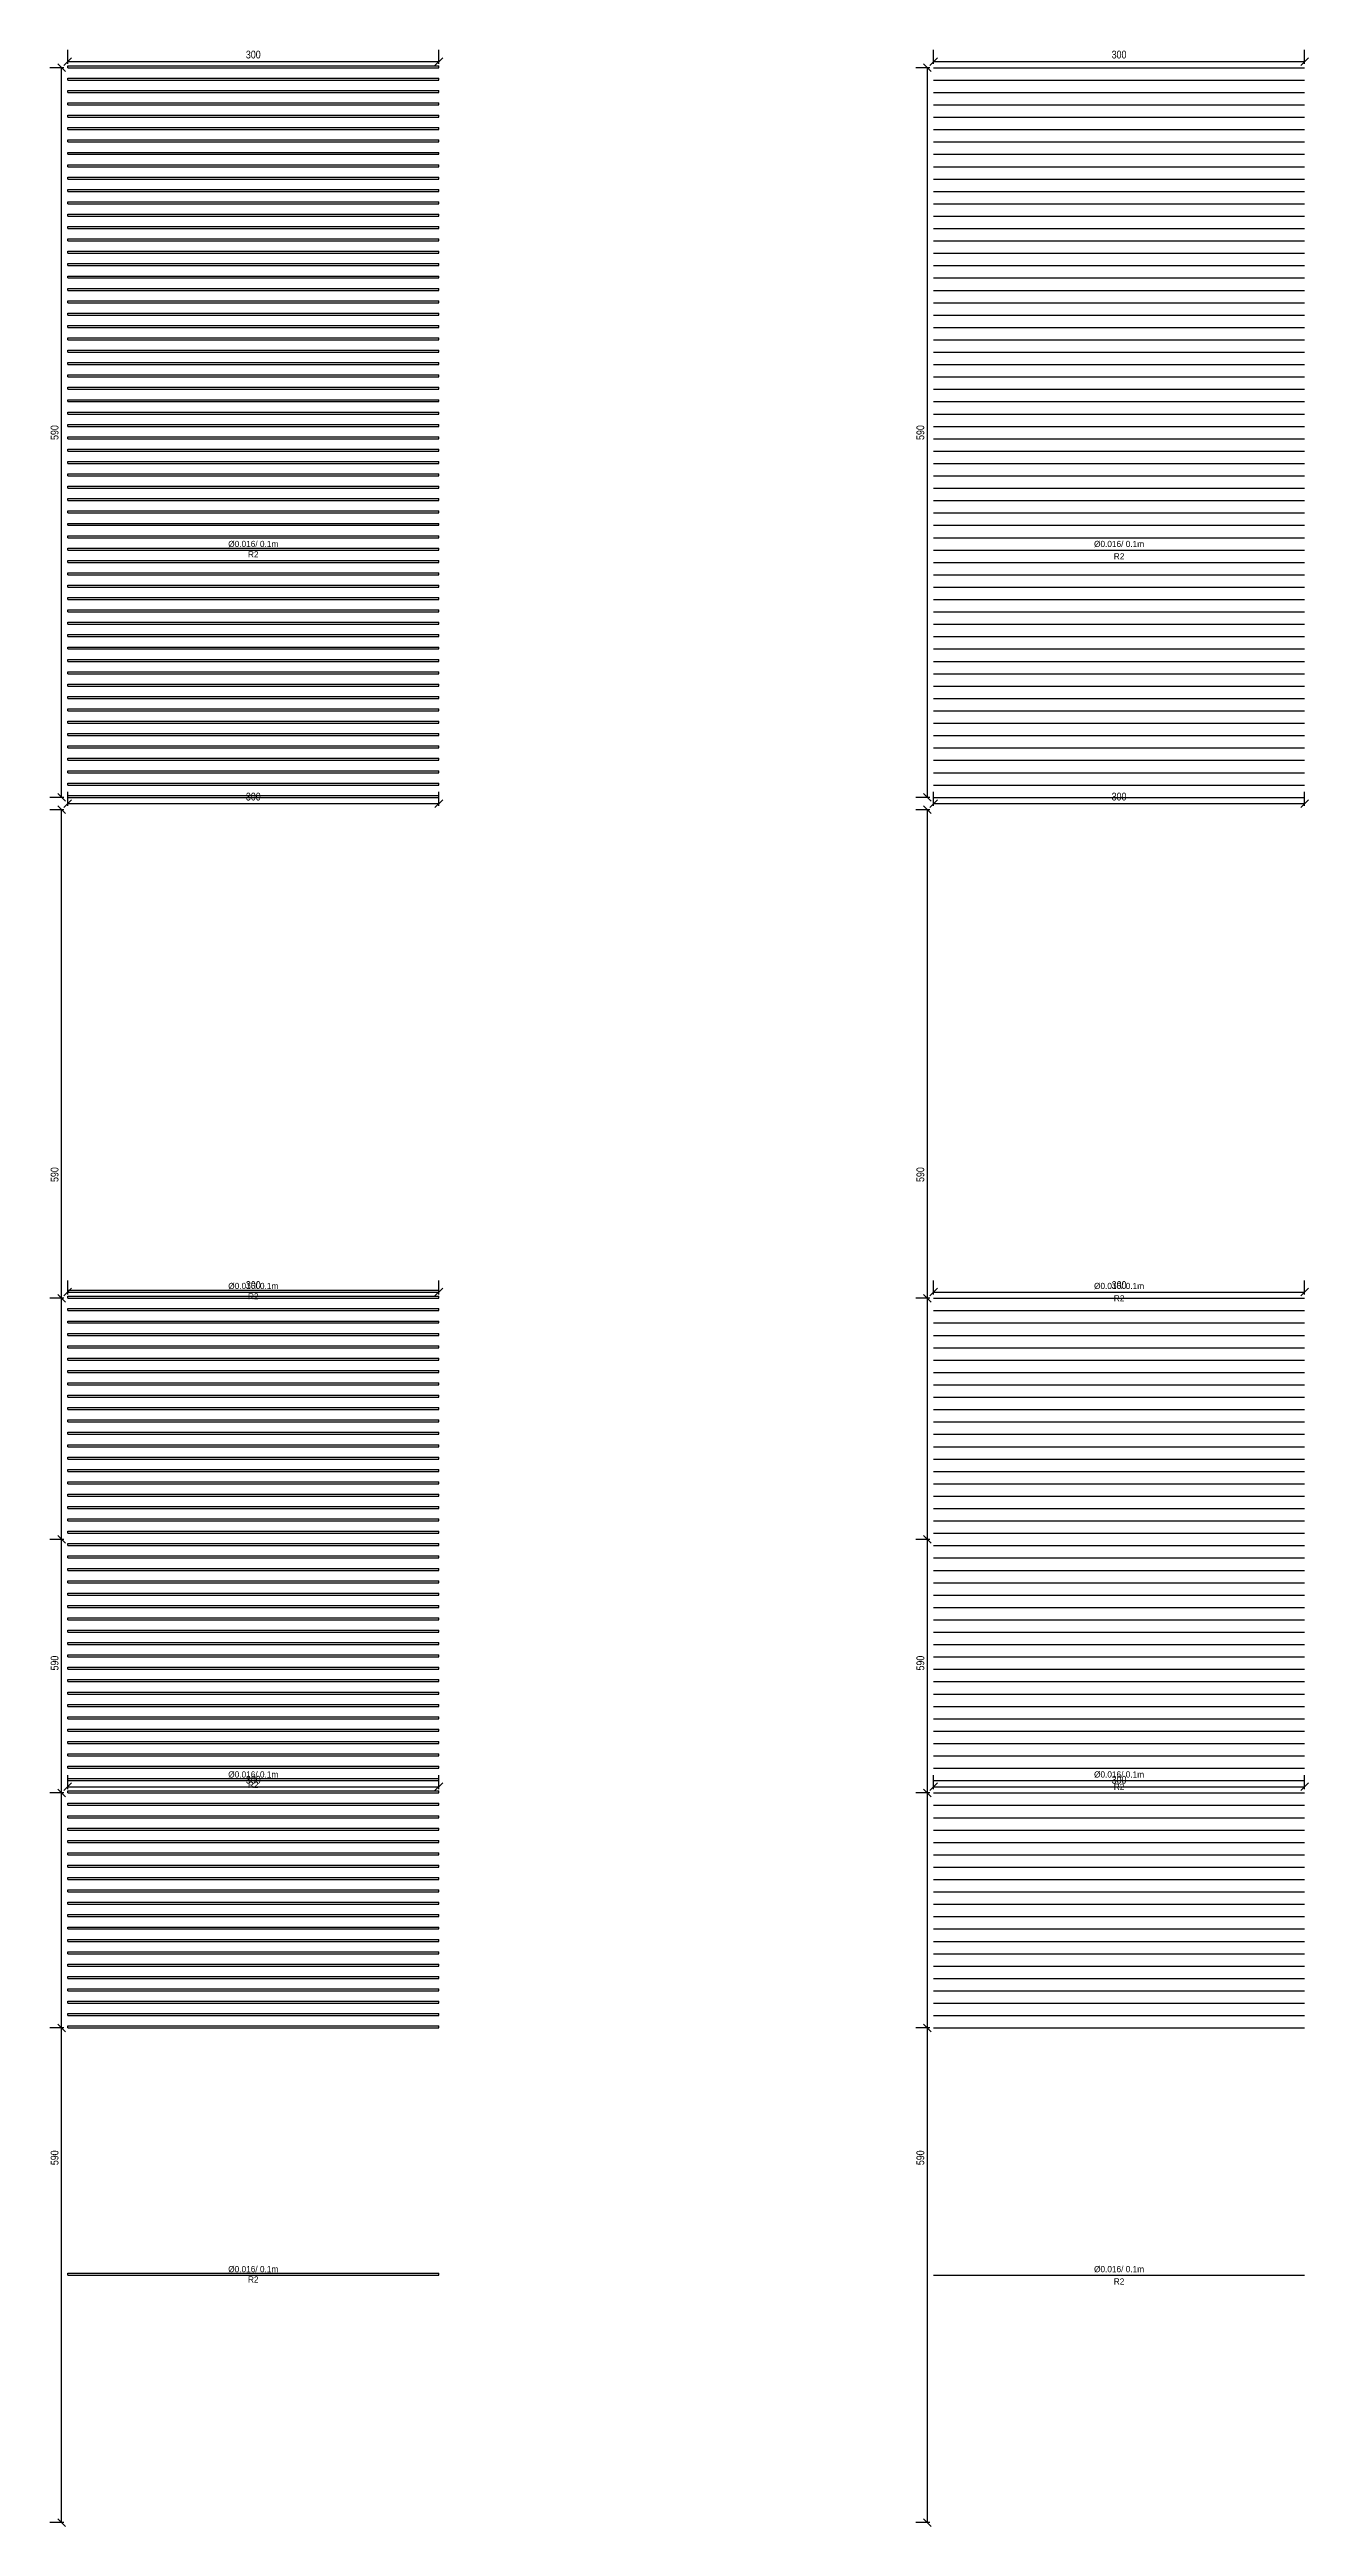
# Model space of a CAD drawing. Header units: metres. Extents: x 1.9 to 12, y -13 to 7.
import ezdxf
from ezdxf.enums import TextEntityAlignment as Align

# ---------------------------------------------------------------- set-up
doc = ezdxf.new("R2010")
doc.units = ezdxf.units.M
doc.styles.add('OpenSansCondensed-Light', font='OpenSansCondensed-Light.ttf')
doc.dimstyles.new('EZ_M_25_H25_CM', dxfattribs={"dimtxt": 0.0625, "dimasz": 0.0625, "dimexe": 0.09375, "dimexo": 0.03125, "dimgap": 0.025, "dimtad": 1, "dimlfac": 100, "dimzin": 12, "dimdsep": 46, "dimtxsty": 'OpenSansCondensed-Light', "dimtsz": 0.03125, "dimcen": 2.5, "dimazin": 3, "dimtfac": 0.5, "dimtmove": 2, "dimatfit": 3})

msp = doc.modelspace()

# ---------------------------------------------------------------- linework, layer by layer
for p, q in [((2, 6.916), (5, 6.916)), ((2, 6.9), (2, 6.916)), ((2, 6.9), (5, 6.9)), ((2, 6.816), (5, 6.816)), ((2, 6.8), (2, 6.816)), ((5, 6.9), (5, 6.916)), ((5, 6.8), (5, 6.816)), ((9, 6.9), (12, 6.9)), ((2, 6.8), (5, 6.8)), ((2, 6.716), (5, 6.716)), ((2, 6.7), (2, 6.716)), ((2, 6.7), (5, 6.7)), ((2, 6.616), (5, 6.616)), ((2, 6.6), (2, 6.616)), ((5, 6.7), (5, 6.716)), ((5, 6.6), (5, 6.616)), ((9, 6.8), (12, 6.8)), ((9, 6.7), (12, 6.7)), ((2, 6.6), (5, 6.6)), ((2, 6.516), (5, 6.516)), ((2, 6.5), (2, 6.516)), ((2, 6.5), (5, 6.5)), ((2, 6.416), (5, 6.416)), ((2, 6.4), (2, 6.416)), ((5, 6.5), (5, 6.516)), ((5, 6.4), (5, 6.416)), ((9, 6.6), (12, 6.6)), ((9, 6.5), (12, 6.5)), ((2, 6.4), (5, 6.4)), ((2, 6.316), (5, 6.316)), ((2, 6.3), (2, 6.316)), ((2, 6.3), (5, 6.3)), ((2, 6.216), (5, 6.216)), ((2, 6.2), (2, 6.216)), ((5, 6.3), (5, 6.316)), ((5, 6.2), (5, 6.216)), ((9, 6.4), (12, 6.4)), ((9, 6.3), (12, 6.3)), ((2, 6.2), (5, 6.2)), ((2, 6.116), (5, 6.116)), ((2, 6.1), (2, 6.116)), ((2, 6.1), (5, 6.1)), ((2, 6.016), (5, 6.016)), ((2, 6), (2, 6.016)), ((5, 6.1), (5, 6.116)), ((5, 6), (5, 6.016)), ((9, 6.2), (12, 6.2)), ((9, 6.1), (12, 6.1)), ((2, 6), (5, 6)), ((2, 5.916), (5, 5.916)), ((2, 5.9), (2, 5.916)), ((2, 5.9), (5, 5.9)), ((2, 5.816), (5, 5.816)), ((2, 5.8), (2, 5.816)), ((5, 5.9), (5, 5.916)), ((5, 5.8), (5, 5.816)), ((9, 6), (12, 6)), ((9, 5.9), (12, 5.9)), ((2, 5.8), (5, 5.8)), ((2, 5.716), (5, 5.716)), ((2, 5.7), (2, 5.716)), ((2, 5.7), (5, 5.7)), ((2, 5.616), (5, 5.616)), ((2, 5.6), (2, 5.616)), ((5, 5.7), (5, 5.716)), ((5, 5.6), (5, 5.616)), ((9, 5.8), (12, 5.8)), ((9, 5.7), (12, 5.7)), ((2, 5.6), (5, 5.6)), ((2, 5.516), (5, 5.516)), ((2, 5.5), (2, 5.516)), ((2, 5.5), (5, 5.5)), ((2, 5.416), (5, 5.416)), ((2, 5.4), (2, 5.416)), ((5, 5.5), (5, 5.516)), ((5, 5.4), (5, 5.416)), ((9, 5.6), (12, 5.6)), ((9, 5.5), (12, 5.5)), ((2, 5.4), (5, 5.4)), ((2, 5.316), (5, 5.316)), ((2, 5.3), (2, 5.316)), ((2, 5.3), (5, 5.3)), ((2, 5.216), (5, 5.216)), ((2, 5.2), (2, 5.216)), ((5, 5.3), (5, 5.316)), ((5, 5.2), (5, 5.216)), ((9, 5.4), (12, 5.4)), ((9, 5.3), (12, 5.3)), ((2, 5.2), (5, 5.2)), ((2, 5.116), (5, 5.116)), ((2, 5.1), (2, 5.116)), ((2, 5.1), (5, 5.1)), ((2, 5.016), (5, 5.016)), ((2, 5), (2, 5.016)), ((5, 5.1), (5, 5.116)), ((5, 5), (5, 5.016)), ((9, 5.2), (12, 5.2)), ((9, 5.1), (12, 5.1)), ((2, 5), (5, 5)), ((2, 4.916), (5, 4.916)), ((2, 4.9), (2, 4.916)), ((2, 4.9), (5, 4.9)), ((2, 4.816), (5, 4.816)), ((2, 4.8), (2, 4.816)), ((5, 4.9), (5, 4.916)), ((5, 4.8), (5, 4.816)), ((9, 5), (12, 5)), ((9, 4.9), (12, 4.9)), ((2, 4.8), (5, 4.8)), ((2, 4.716), (5, 4.716)), ((2, 4.7), (2, 4.716)), ((2, 4.7), (5, 4.7)), ((2, 4.616), (5, 4.616)), ((2, 4.6), (2, 4.616)), ((5, 4.7), (5, 4.716)), ((5, 4.6), (5, 4.616)), ((9, 4.8), (12, 4.8)), ((9, 4.7), (12, 4.7)), ((2, 4.6), (5, 4.6)), ((2, 4.516), (5, 4.516)), ((2, 4.5), (2, 4.516)), ((2, 4.5), (5, 4.5)), ((2, 4.416), (5, 4.416)), ((2, 4.4), (2, 4.416)), ((5, 4.5), (5, 4.516)), ((5, 4.4), (5, 4.416)), ((9, 4.6), (12, 4.6)), ((9, 4.5), (12, 4.5)), ((2, 4.4), (5, 4.4)), ((2, 4.316), (5, 4.316)), ((2, 4.3), (2, 4.316)), ((2, 4.3), (5, 4.3)), ((2, 4.216), (5, 4.216)), ((2, 4.2), (2, 4.216)), ((5, 4.3), (5, 4.316)), ((5, 4.2), (5, 4.216)), ((9, 4.4), (12, 4.4)), ((9, 4.3), (12, 4.3)), ((2, 4.2), (5, 4.2)), ((2, 4.116), (5, 4.116)), ((2, 4.1), (2, 4.116)), ((2, 4.1), (5, 4.1)), ((2, 4.016), (5, 4.016)), ((2, 4), (2, 4.016)), ((5, 4.1), (5, 4.116)), ((5, 4), (5, 4.016)), ((9, 4.2), (12, 4.2)), ((9, 4.1), (12, 4.1)), ((2, 4), (5, 4)), ((2, 3.916), (5, 3.916)), ((2, 3.9), (2, 3.916)), ((2, 3.9), (5, 3.9)), ((2, 3.816), (5, 3.816)), ((2, 3.8), (2, 3.816)), ((5, 3.9), (5, 3.916)), ((5, 3.8), (5, 3.816)), ((9, 4), (12, 4)), ((9, 3.9), (12, 3.9)), ((2, 3.8), (5, 3.8)), ((2, 3.716), (5, 3.716)), ((2, 3.7), (2, 3.716)), ((2, 3.7), (5, 3.7)), ((2, 3.616), (5, 3.616)), ((2, 3.6), (2, 3.616)), ((5, 3.7), (5, 3.716)), ((5, 3.6), (5, 3.616)), ((9, 3.8), (12, 3.8)), ((9, 3.7), (12, 3.7)), ((2, 3.6), (5, 3.6)), ((2, 3.516), (5, 3.516)), ((2, 3.5), (2, 3.516)), ((2, 3.5), (5, 3.5)), ((2, 3.416), (5, 3.416)), ((2, 3.4), (2, 3.416)), ((5, 3.5), (5, 3.516)), ((5, 3.4), (5, 3.416)), ((9, 3.6), (12, 3.6)), ((9, 3.5), (12, 3.5)), ((2, 3.4), (5, 3.4)), ((2, 3.316), (5, 3.316)), ((2, 3.3), (2, 3.316)), ((2, 3.3), (5, 3.3)), ((2, 3.216), (5, 3.216)), ((2, 3.2), (2, 3.216)), ((5, 3.3), (5, 3.316)), ((5, 3.2), (5, 3.216)), ((9, 3.4), (12, 3.4)), ((9, 3.3), (12, 3.3)), ((2, 3.2), (5, 3.2)), ((2, 3.116), (5, 3.116)), ((2, 3.1), (2, 3.116)), ((2, 3.1), (5, 3.1)), ((2, 3.016), (5, 3.016)), ((2, 3), (2, 3.016)), ((5, 3.1), (5, 3.116)), ((5, 3), (5, 3.016)), ((9, 3.2), (12, 3.2)), ((9, 3.1), (12, 3.1)), ((2, 3), (5, 3)), ((2, 2.916), (5, 2.916)), ((2, 2.9), (2, 2.916)), ((2, 2.9), (5, 2.9)), ((2, 2.816), (5, 2.816)), ((2, 2.8), (2, 2.816)), ((5, 2.9), (5, 2.916)), ((5, 2.8), (5, 2.816)), ((9, 3), (12, 3)), ((9, 2.9), (12, 2.9)), ((2, 2.8), (5, 2.8)), ((2, 2.716), (5, 2.716)), ((2, 2.7), (2, 2.716)), ((2, 2.7), (5, 2.7)), ((2, 2.616), (5, 2.616)), ((2, 2.6), (2, 2.616)), ((5, 2.7), (5, 2.716)), ((5, 2.6), (5, 2.616)), ((9, 2.8), (12, 2.8)), ((9, 2.7), (12, 2.7)), ((2, 2.6), (5, 2.6)), ((2, 2.516), (5, 2.516)), ((2, 2.5), (2, 2.516)), ((2, 2.5), (5, 2.5)), ((2, 2.416), (5, 2.416)), ((2, 2.4), (2, 2.416)), ((5, 2.5), (5, 2.516)), ((5, 2.4), (5, 2.416)), ((9, 2.6), (12, 2.6)), ((9, 2.5), (12, 2.5)), ((2, 2.4), (5, 2.4)), ((2, 2.316), (5, 2.316)), ((2, 2.3), (2, 2.316)), ((2, 2.3), (5, 2.3)), ((2, 2.216), (5, 2.216)), ((2, 2.2), (2, 2.216)), ((5, 2.3), (5, 2.316)), ((5, 2.2), (5, 2.216)), ((9, 2.4), (12, 2.4)), ((9, 2.3), (12, 2.3)), ((2, 2.2), (5, 2.2)), ((2, 2.116), (5, 2.116)), ((2, 2.1), (2, 2.116)), ((2, 2.1), (5, 2.1)), ((2, 2.016), (5, 2.016)), ((2, 2), (2, 2.016)), ((5, 2.1), (5, 2.116)), ((5, 2), (5, 2.016)), ((9, 2.2), (12, 2.2)), ((9, 2.1), (12, 2.1)), ((2, 2), (5, 2)), ((2, 1.916), (5, 1.916)), ((2, 1.9), (2, 1.916)), ((2, 1.9), (5, 1.9)), ((2, 1.816), (5, 1.816)), ((2, 1.8), (2, 1.816)), ((5, 1.9), (5, 1.916)), ((5, 1.8), (5, 1.816)), ((9, 2), (12, 2)), ((9, 1.9), (12, 1.9)), ((2, 1.8), (5, 1.8)), ((2, 1.716), (5, 1.716)), ((2, 1.7), (2, 1.716)), ((2, 1.7), (5, 1.7)), ((2, 1.616), (5, 1.616)), ((2, 1.6), (2, 1.616)), ((5, 1.7), (5, 1.716)), ((5, 1.6), (5, 1.616)), ((9, 1.8), (12, 1.8)), ((9, 1.7), (12, 1.7)), ((2, 1.6), (5, 1.6)), ((2, 1.516), (5, 1.516)), ((2, 1.5), (2, 1.516)), ((2, 1.5), (5, 1.5)), ((2, 1.416), (5, 1.416)), ((2, 1.4), (2, 1.416)), ((5, 1.5), (5, 1.516)), ((5, 1.4), (5, 1.416)), ((9, 1.6), (12, 1.6)), ((9, 1.5), (12, 1.5)), ((2, 1.4), (5, 1.4)), ((2, 1.316), (5, 1.316)), ((2, 1.3), (2, 1.316)), ((2, 1.3), (5, 1.3)), ((2, 1.216), (5, 1.216)), ((2, 1.2), (2, 1.216)), ((5, 1.3), (5, 1.316)), ((5, 1.2), (5, 1.216)), ((9, 1.4), (12, 1.4)), ((9, 1.3), (12, 1.3)), ((2, 1.2), (5, 1.2)), ((2, 1.116), (5, 1.116)), ((2, 1.1), (2, 1.116)), ((2, 1.1), (5, 1.1)), ((2, 1.016), (5, 1.016)), ((2, 1), (2, 1.016)), ((5, 1.1), (5, 1.116)), ((5, 1), (5, 1.016)), ((9, 1.2), (12, 1.2)), ((9, 1.1), (12, 1.1)), ((2, 1), (5, 1)), ((9, 1), (12, 1)), ((2, -2.984), (5, -2.984)), ((2, -3), (2, -2.984)), ((2, -3), (5, -3)), ((5, -3), (5, -2.984)), ((9, -3), (12, -3)), ((2, -3.034), (5, -3.034)), ((2, -3.05), (2, -3.034)), ((2, -3.05), (5, -3.05)), ((2, -3.134), (5, -3.134)), ((2, -3.15), (2, -3.134)), ((2, -3.15), (5, -3.15)), ((5, -3.05), (5, -3.034)), ((5, -3.15), (5, -3.134)), ((9, -3.05), (12, -3.05)), ((9, -3.15), (12, -3.15)), ((2, -3.234), (5, -3.234)), ((2, -3.25), (2, -3.234)), ((2, -3.25), (5, -3.25)), ((2, -3.334), (5, -3.334)), ((2, -3.35), (2, -3.334)), ((2, -3.35), (5, -3.35)), ((5, -3.25), (5, -3.234)), ((5, -3.35), (5, -3.334)), ((9, -3.25), (12, -3.25)), ((9, -3.35), (12, -3.35)), ((2, -3.434), (5, -3.434)), ((2, -3.45), (2, -3.434)), ((2, -3.45), (5, -3.45)), ((2, -3.534), (5, -3.534)), ((2, -3.55), (2, -3.534)), ((2, -3.55), (5, -3.55)), ((5, -3.45), (5, -3.434)), ((5, -3.55), (5, -3.534)), ((9, -3.45), (12, -3.45)), ((9, -3.55), (12, -3.55)), ((2, -3.634), (5, -3.634)), ((2, -3.65), (2, -3.634)), ((2, -3.65), (5, -3.65)), ((2, -3.734), (5, -3.734)), ((2, -3.75), (2, -3.734)), ((2, -3.75), (5, -3.75)), ((5, -3.65), (5, -3.634)), ((5, -3.75), (5, -3.734)), ((9, -3.65), (12, -3.65)), ((9, -3.75), (12, -3.75)), ((2, -3.834), (5, -3.834)), ((2, -3.85), (2, -3.834)), ((2, -3.85), (5, -3.85)), ((2, -3.934), (5, -3.934)), ((2, -3.95), (2, -3.934)), ((2, -3.95), (5, -3.95)), ((5, -3.85), (5, -3.834)), ((5, -3.95), (5, -3.934)), ((9, -3.85), (12, -3.85)), ((9, -3.95), (12, -3.95)), ((2, -4.034), (5, -4.034)), ((2, -4.05), (2, -4.034)), ((2, -4.05), (5, -4.05)), ((2, -4.134), (5, -4.134)), ((2, -4.15), (2, -4.134)), ((2, -4.15), (5, -4.15)), ((5, -4.05), (5, -4.034)), ((5, -4.15), (5, -4.134)), ((9, -4.05), (12, -4.05)), ((9, -4.15), (12, -4.15)), ((2, -4.234), (5, -4.234)), ((2, -4.25), (2, -4.234)), ((2, -4.25), (5, -4.25)), ((2, -4.334), (5, -4.334)), ((2, -4.35), (2, -4.334)), ((2, -4.35), (5, -4.35)), ((5, -4.25), (5, -4.234)), ((5, -4.35), (5, -4.334)), ((9, -4.25), (12, -4.25)), ((9, -4.35), (12, -4.35)), ((2, -4.434), (5, -4.434)), ((2, -4.45), (2, -4.434)), ((2, -4.45), (5, -4.45)), ((2, -4.534), (5, -4.534)), ((2, -4.55), (2, -4.534)), ((2, -4.55), (5, -4.55)), ((5, -4.45), (5, -4.434)), ((5, -4.55), (5, -4.534)), ((9, -4.45), (12, -4.45)), ((9, -4.55), (12, -4.55)), ((2, -4.634), (5, -4.634)), ((2, -4.65), (2, -4.634)), ((2, -4.65), (5, -4.65)), ((2, -4.734), (5, -4.734)), ((2, -4.75), (2, -4.734)), ((2, -4.75), (5, -4.75)), ((5, -4.65), (5, -4.634)), ((5, -4.75), (5, -4.734)), ((9, -4.65), (12, -4.65)), ((9, -4.75), (12, -4.75)), ((2, -4.834), (5, -4.834)), ((2, -4.85), (2, -4.834)), ((2, -4.85), (5, -4.85)), ((2, -4.934), (5, -4.934)), ((2, -4.95), (2, -4.934)), ((2, -4.95), (5, -4.95)), ((5, -4.85), (5, -4.834)), ((5, -4.95), (5, -4.934)), ((9, -4.85), (12, -4.85)), ((9, -4.95), (12, -4.95)), ((2, -5.034), (5, -5.034)), ((2, -5.05), (2, -5.034)), ((2, -5.05), (5, -5.05)), ((2, -5.134), (5, -5.134)), ((2, -5.15), (2, -5.134)), ((2, -5.15), (5, -5.15)), ((5, -5.05), (5, -5.034)), ((5, -5.15), (5, -5.134)), ((9, -5.05), (12, -5.05)), ((9, -5.15), (12, -5.15)), ((2, -5.234), (5, -5.234)), ((2, -5.25), (2, -5.234)), ((2, -5.25), (5, -5.25)), ((2, -5.334), (5, -5.334)), ((2, -5.35), (2, -5.334)), ((2, -5.35), (5, -5.35)), ((5, -5.25), (5, -5.234)), ((5, -5.35), (5, -5.334)), ((9, -5.25), (12, -5.25)), ((9, -5.35), (12, -5.35)), ((2, -5.434), (5, -5.434)), ((2, -5.45), (2, -5.434)), ((2, -5.45), (5, -5.45)), ((2, -5.534), (5, -5.534)), ((2, -5.55), (2, -5.534)), ((2, -5.55), (5, -5.55)), ((5, -5.45), (5, -5.434)), ((5, -5.55), (5, -5.534)), ((9, -5.45), (12, -5.45)), ((9, -5.55), (12, -5.55)), ((2, -5.634), (5, -5.634)), ((2, -5.65), (2, -5.634)), ((2, -5.65), (5, -5.65)), ((2, -5.734), (5, -5.734)), ((2, -5.75), (2, -5.734)), ((2, -5.75), (5, -5.75)), ((5, -5.65), (5, -5.634)), ((5, -5.75), (5, -5.734)), ((9, -5.65), (12, -5.65)), ((9, -5.75), (12, -5.75)), ((2, -5.834), (5, -5.834)), ((2, -5.85), (2, -5.834)), ((2, -5.85), (5, -5.85)), ((2, -5.934), (5, -5.934)), ((2, -5.95), (2, -5.934)), ((2, -5.95), (5, -5.95)), ((5, -5.85), (5, -5.834)), ((5, -5.95), (5, -5.934)), ((9, -5.85), (12, -5.85)), ((9, -5.95), (12, -5.95)), ((2, -6.034), (5, -6.034)), ((2, -6.05), (2, -6.034)), ((2, -6.05), (5, -6.05)), ((2, -6.134), (5, -6.134)), ((2, -6.15), (2, -6.134)), ((2, -6.15), (5, -6.15)), ((5, -6.05), (5, -6.034)), ((5, -6.15), (5, -6.134)), ((9, -6.05), (12, -6.05)), ((9, -6.15), (12, -6.15)), ((2, -6.234), (5, -6.234)), ((2, -6.25), (2, -6.234)), ((2, -6.25), (5, -6.25)), ((2, -6.334), (5, -6.334)), ((2, -6.35), (2, -6.334)), ((2, -6.35), (5, -6.35)), ((5, -6.25), (5, -6.234)), ((5, -6.35), (5, -6.334)), ((9, -6.25), (12, -6.25)), ((9, -6.35), (12, -6.35)), ((2, -6.434), (5, -6.434)), ((2, -6.45), (2, -6.434)), ((2, -6.45), (5, -6.45)), ((2, -6.534), (5, -6.534)), ((2, -6.55), (2, -6.534)), ((2, -6.55), (5, -6.55)), ((5, -6.45), (5, -6.434)), ((5, -6.55), (5, -6.534)), ((9, -6.45), (12, -6.45)), ((9, -6.55), (12, -6.55)), ((2, -6.634), (5, -6.634)), ((2, -6.65), (2, -6.634)), ((2, -6.65), (5, -6.65)), ((2, -6.734), (5, -6.734)), ((2, -6.75), (2, -6.734)), ((2, -6.75), (5, -6.75)), ((5, -6.65), (5, -6.634)), ((5, -6.75), (5, -6.734)), ((9, -6.65), (12, -6.65)), ((9, -6.75), (12, -6.75)), ((2, -6.834), (5, -6.834)), ((2, -6.85), (2, -6.834)), ((2, -6.85), (5, -6.85)), ((2, -6.934), (5, -6.934)), ((2, -6.95), (2, -6.934)), ((2, -6.95), (5, -6.95)), ((5, -6.85), (5, -6.834)), ((5, -6.95), (5, -6.934)), ((9, -6.85), (12, -6.85)), ((9, -6.95), (12, -6.95)), ((2, -7.034), (5, -7.034)), ((2, -7.05), (2, -7.034)), ((2, -7.05), (5, -7.05)), ((2, -7.134), (5, -7.134)), ((2, -7.15), (2, -7.134)), ((2, -7.15), (5, -7.15)), ((5, -7.05), (5, -7.034)), ((5, -7.15), (5, -7.134)), ((9, -7.05), (12, -7.05)), ((9, -7.15), (12, -7.15)), ((2, -7.234), (5, -7.234)), ((2, -7.25), (2, -7.234)), ((2, -7.25), (5, -7.25)), ((2, -7.334), (5, -7.334)), ((2, -7.35), (2, -7.334)), ((2, -7.35), (5, -7.35)), ((5, -7.25), (5, -7.234)), ((5, -7.35), (5, -7.334)), ((9, -7.25), (12, -7.25)), ((9, -7.35), (12, -7.35)), ((2, -7.434), (5, -7.434)), ((2, -7.45), (2, -7.434)), ((2, -7.45), (5, -7.45)), ((2, -7.534), (5, -7.534)), ((2, -7.55), (2, -7.534)), ((2, -7.55), (5, -7.55)), ((5, -7.45), (5, -7.434)), ((5, -7.55), (5, -7.534)), ((9, -7.45), (12, -7.45)), ((9, -7.55), (12, -7.55)), ((2, -7.634), (5, -7.634)), ((2, -7.65), (2, -7.634)), ((2, -7.65), (5, -7.65)), ((2, -7.734), (5, -7.734)), ((2, -7.75), (2, -7.734)), ((2, -7.75), (5, -7.75)), ((5, -7.65), (5, -7.634)), ((5, -7.75), (5, -7.734)), ((9, -7.65), (12, -7.65)), ((9, -7.75), (12, -7.75)), ((2, -7.834), (5, -7.834)), ((2, -7.85), (2, -7.834)), ((2, -7.85), (5, -7.85)), ((2, -7.934), (5, -7.934)), ((2, -7.95), (2, -7.934)), ((2, -7.95), (5, -7.95)), ((5, -7.85), (5, -7.834)), ((5, -7.95), (5, -7.934)), ((9, -7.85), (12, -7.85)), ((9, -7.95), (12, -7.95)), ((2, -8.034), (5, -8.034)), ((2, -8.05), (2, -8.034)), ((2, -8.05), (5, -8.05)), ((2, -8.134), (5, -8.134)), ((2, -8.15), (2, -8.134)), ((2, -8.15), (5, -8.15)), ((5, -8.05), (5, -8.034)), ((5, -8.15), (5, -8.134)), ((9, -8.05), (12, -8.05)), ((9, -8.15), (12, -8.15)), ((2, -8.234), (5, -8.234)), ((2, -8.25), (2, -8.234)), ((2, -8.25), (5, -8.25)), ((2, -8.334), (5, -8.334)), ((2, -8.35), (2, -8.334)), ((2, -8.35), (5, -8.35)), ((5, -8.25), (5, -8.234)), ((5, -8.35), (5, -8.334)), ((9, -8.25), (12, -8.25)), ((9, -8.35), (12, -8.35)), ((2, -8.434), (5, -8.434)), ((2, -8.45), (2, -8.434)), ((2, -8.45), (5, -8.45)), ((2, -8.534), (5, -8.534)), ((2, -8.55), (2, -8.534)), ((2, -8.55), (5, -8.55)), ((5, -8.45), (5, -8.434)), ((5, -8.55), (5, -8.534)), ((9, -8.45), (12, -8.45)), ((9, -8.55), (12, -8.55)), ((2, -8.634), (5, -8.634)), ((2, -8.65), (2, -8.634)), ((2, -8.65), (5, -8.65)), ((2, -8.734), (5, -8.734)), ((2, -8.75), (2, -8.734)), ((2, -8.75), (5, -8.75)), ((5, -8.65), (5, -8.634)), ((5, -8.75), (5, -8.734)), ((9, -8.65), (12, -8.65)), ((9, -8.75), (12, -8.75)), ((2, -8.834), (5, -8.834)), ((2, -8.85), (2, -8.834)), ((2, -8.85), (5, -8.85)), ((2, -8.934), (5, -8.934)), ((2, -8.95), (2, -8.934)), ((2, -8.95), (5, -8.95)), ((5, -8.85), (5, -8.834)), ((5, -8.95), (5, -8.934)), ((9, -8.85), (12, -8.85)), ((9, -8.95), (12, -8.95)), ((2, -10.934), (5, -10.934)), ((2, -10.95), (2, -10.934)), ((2, -10.95), (5, -10.95)), ((5, -10.95), (5, -10.934)), ((9, -10.95), (12, -10.95))]:
    msp.add_line(p, q)

# ---------------------------------------------------------------- texts
for s, p in [('Ø0.016/ 0.1m', (3.5, 3.05)), ('Ø0.016/ 0.1m', (10.5, 3.05)), ('R2', (3.5, 2.966)), ('R2', (10.5, 2.95)), ('Ø0.016/ 0.1m', (3.5, -2.95)), ('Ø0.016/ 0.1m', (10.5, -2.95)), ('R2', (3.5, -3.034)), ('R2', (10.5, -3.05)), ('Ø0.016/ 0.1m', (3.5, -6.9)), ('R2', (3.5, -6.984)), ('Ø0.016/ 0.1m', (10.5, -6.9)), ('R2', (10.5, -7)), ('Ø0.016/ 0.1m', (3.5, -10.9)), ('R2', (3.5, -10.984)), ('Ø0.016/ 0.1m', (10.5, -10.9)), ('R2', (10.5, -11))]:
    msp.add_text(s, height=0.05).set_placement(p, align=Align.MIDDLE)

# ---------------------------------------------------------------- dimensions: what is measured, and where the dimension line sits
for base, p1, p2 in [((2, 6.95), (2, 6.9), (5, 6.9)), ((9, 6.95), (9, 6.9), (12, 6.9)), ((2, 0.95), (2, 0.9), (5, 0.9)), ((9, 0.95), (9, 0.9), (12, 0.9)), ((2, -3), (2, -3.05), (5, -3.05)), ((9, -3), (9, -3.05), (12, -3.05)), ((2, -7), (2, -7.05), (5, -7.05)), ((9, -7), (9, -7.05), (12, -7.05))]:
    msp.add_linear_dim(base=base, p1=p1, p2=p2, dimstyle='EZ_M_25_H25_CM').render()
for base, p1, p2 in [((1.95, 1), (2, 1), (2, 6.9)), ((8.95, 1), (9, 1), (9, 6.9)), ((1.95, -5), (2, -5), (2, 0.9)), ((8.95, -5), (9, -5), (9, 0.9)), ((1.95, -8.95), (2, -8.95), (2, -3.05)), ((8.95, -8.95), (9, -8.95), (9, -3.05)), ((1.95, -12.95), (2, -12.95), (2, -7.05)), ((8.95, -12.95), (9, -12.95), (9, -7.05))]:
    msp.add_linear_dim(base=base, p1=p1, p2=p2, angle=90, dimstyle='EZ_M_25_H25_CM').render()

doc.saveas('drawing.dxf')
